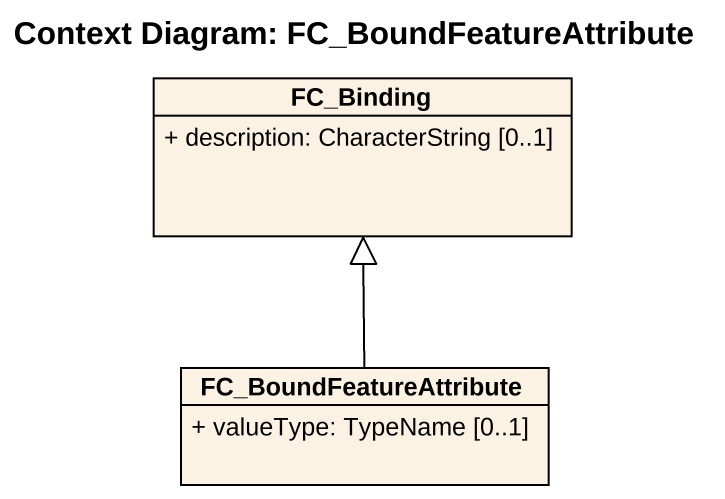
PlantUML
@startuml
title Context Diagram: FC_BoundFeatureAttribute
hide circle
hide empty members
skinparam classAttributeIconSize 0
class FC_Binding {
  + description: CharacterString [0..1]
}
class FC_BoundFeatureAttribute {
  + valueType: TypeName [0..1]
}
FC_BoundFeatureAttribute -up-|> FC_Binding
@enduml
